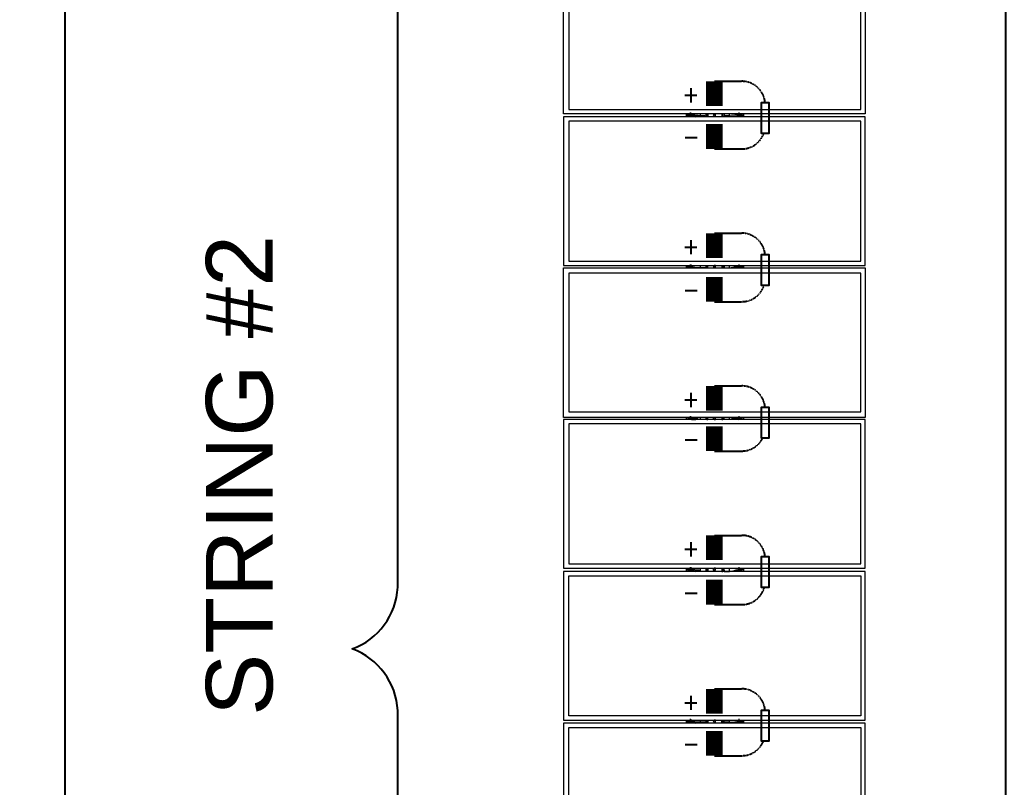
# Model space of a CAD drawing. Header units: feet. Extents: x -13743 to 68376, y -48 to 67763.
# Drawn here: x 2264.6 to 2560.8, y 64469.4 to 64699.9 of the extents above; entities that cross this region are included whole.
import ezdxf
from ezdxf.lldxf.tags import DXFTag

# ---------------------------------------------------------------- set-up
doc = ezdxf.new("R2010")
doc.units = ezdxf.units.FT
doc.header["$MEASUREMENT"] = 0
doc.linetypes.add('HIDDEN', pattern=[0.375, 0.25, -0.125])
for name, color, linetype in [('E-DC HARNESS-POS', 10, 'DC HARNESS CABLE'), ('E-HARN-COMP', 8, 'Continuous'), ('E-TRNK-CABL-NEG', 6, 'HIDDEN'), ('E-TRUNK-CABLE-POS', 6, 'HIDDEN'), ('G-ANNO-TEXT', 1, 'Continuous'), ('Polarity-Text', 7, 'Continuous')]:
    doc.layers.add(name, color=color, linetype=linetype)
doc.styles.add('NEI-A', font='arial.ttf')
doc.styles.get("Standard").update_dxf_attribs({"font": 'arial.ttf'})
tags = doc.linetypes.add('DC HARNESS CABLE', pattern='A,0.5,-0.2,["DH",Standard,S=0.1,R=0,X=-0.1,Y=-0.05],-0.2', length=0.9).pattern_tags.tags
tags[6] = DXFTag(74, 10)

# ---------------------------------------------------------------- blocks, each defined once
blk = doc.blocks.new('A$Cc93f9aa1')
at = {"lineweight": 5}
for points in [[(2.8982, 0.4666), (2.6682, 0.4666), (2.6682, 0), (2.8982, 0)], [(2.6749, 0.4583), (2.8915, 0.4583), (2.8915, 0.0067), (2.6749, 0.0067)], [(2.9032, 0), (3.1332, 0), (3.1332, 0.4666), (2.9032, 0.4666)], [(2.9099, 0.4583), (3.1265, 0.4583), (3.1265, 0.0067), (2.9099, 0.0067)], [(3.1382, 0), (3.3682, 0), (3.3682, 0.4666), (3.1382, 0.4666)], [(3.3615, 0.0067), (3.3615, 0.4583), (3.1449, 0.4583), (3.1449, 0.0067)], [(3.6032, 0.4666), (3.6032, 0), (3.3715, 0), (3.3715, 0.4666)], [(3.5949, 0.4583), (3.3799, 0.4583), (3.3799, 0.0067), (3.5949, 0.0067)], [(3.8365, 0.4666), (3.6065, 0.4666), (3.6065, 0), (3.8365, 0)], [(3.8298, 0.0067), (3.8298, 0.4583), (3.6132, 0.4583), (3.6132, 0.0067)], [(4.0732, 0), (3.8415, 0), (3.8415, 0.4666), (4.0732, 0.4666)], [(4.0648, 0.0067), (4.0648, 0.4583), (3.8482, 0.4583), (3.8482, 0.0067)], [(3.3699, 0.275), (3.3699, 0.2733)], [(2.9015, 0.235), (2.8999, 0.2333), (2.8999, 0.2317), (2.9032, 0.2317), (2.9032, 0.2333), (2.9015, 0.2333)], [(3.1365, 0.235), (3.1349, 0.235), (3.1349, 0.2317), (3.1382, 0.2317), (3.1382, 0.2333), (3.1365, 0.2333)], [(3.3715, 0.235), (3.3699, 0.235), (3.3699, 0.2333), (3.3682, 0.2333), (3.3682, 0.2317), (3.3699, 0.2317), (3.3715, 0.2317), (3.3715, 0.2333)], [(3.6049, 0.235), (3.6049, 0.2333), (3.6032, 0.2333), (3.6032, 0.2317), (3.6049, 0.2317), (3.6065, 0.2317), (3.6065, 0.2333)], [(3.8398, 0.235), (3.8382, 0.2333), (3.8382, 0.2317), (3.8415, 0.2317), (3.8415, 0.2333), (3.8398, 0.2333)]]:
    blk.add_lwpolyline(points, close=True, dxfattribs=at)
for points in [[(2.9032, 0.2767), (2.8982, 0.2767)], [(2.8999, 0.2683), (2.8999, 0.27), (2.8999, 0.2733), (2.9015, 0.2733), (2.9015, 0.275), (2.9032, 0.275)], [(2.9015, 0.27), (2.9015, 0.2733), (2.9015, 0.275)], [(3.1382, 0.2767), (3.1332, 0.2767)], [(3.1382, 0.275), (3.1365, 0.275), (3.1365, 0.2733), (3.1349, 0.2733), (3.1349, 0.27), (3.1332, 0.2683)], [(3.1365, 0.27), (3.1365, 0.2733), (3.1365, 0.275)], [(3.3715, 0.2767), (3.3682, 0.2767)], [(3.6065, 0.2767), (3.6032, 0.2767)], [(3.6049, 0.27), (3.6049, 0.2733), (3.6049, 0.275), (3.6049, 0.2733), (3.6049, 0.2717), (3.6032, 0.2717), (3.6032, 0.2683)], [(3.8415, 0.2767), (3.8365, 0.2767)], [(3.8415, 0.275), (3.8398, 0.275), (3.8398, 0.2733), (3.8382, 0.2733), (3.8382, 0.27), (3.8382, 0.2683)], [(3.8398, 0.27), (3.8398, 0.2733), (3.8398, 0.275)], [(2.8982, 0.255), (2.8999, 0.255), (2.8999, 0.2633), (2.9015, 0.2733)], [(3.1349, 0.255), (3.1332, 0.255), (3.1349, 0.2567), (3.1349, 0.2633), (3.1365, 0.2733)], [(3.3699, 0.255), (3.3682, 0.255), (3.3682, 0.2567), (3.3699, 0.2633), (3.3699, 0.2733), (3.3699, 0.27), (3.3682, 0.2683)], [(3.3715, 0.27), (3.3715, 0.2733)], [(3.6049, 0.255), (3.6032, 0.255), (3.6032, 0.2633), (3.6049, 0.2733)], [(3.8365, 0.255), (3.8382, 0.255), (3.8382, 0.2633), (3.8398, 0.2733)], [(2.8982, 0.2467), (2.8999, 0.2467), (2.8999, 0.255)], [(2.9032, 0.245), (2.8999, 0.245), (2.8982, 0.245)], [(2.9032, 0.2467), (2.8999, 0.2467)], [(2.8999, 0.2433), (2.8999, 0.245)], [(3.1349, 0.2467), (3.1332, 0.2467), (3.1332, 0.255)], [(3.1382, 0.2467), (3.1332, 0.2467)], [(3.1382, 0.245), (3.1332, 0.245), (3.1349, 0.245)], [(3.1382, 0.2433), (3.1349, 0.2433), (3.1332, 0.2433), (3.1332, 0.245)], [(3.3699, 0.2467), (3.3682, 0.2467), (3.3682, 0.255)], [(3.3715, 0.2467), (3.3682, 0.2467)], [(3.3715, 0.245), (3.3682, 0.245), (3.3699, 0.245)], [(3.3682, 0.245), (3.3682, 0.2433), (3.3715, 0.2433)], [(3.6049, 0.2467), (3.6032, 0.2467), (3.6032, 0.255)], [(3.6065, 0.2467), (3.6032, 0.2467)], [(3.6065, 0.245), (3.6032, 0.245), (3.6049, 0.245)], [(3.6032, 0.245), (3.6032, 0.2433), (3.6065, 0.2433)], [(3.8398, 0.2467), (3.8382, 0.2467), (3.8365, 0.2467), (3.8382, 0.2483), (3.8382, 0.255)], [(3.8415, 0.2467), (3.8365, 0.2467)], [(3.8415, 0.245), (3.8382, 0.245), (3.8365, 0.245)], [(3.8382, 0.2433), (3.8382, 0.245)], [(2.9032, 0.2433), (2.8999, 0.2433), (2.8982, 0.2433)], [(3.8415, 0.2433), (3.8382, 0.2433), (3.8365, 0.2433)], [(2.9032, 0.2217), (2.8982, 0.2217)], [(2.8982, 0.22), (2.8999, 0.22), (2.9032, 0.22)], [(2.8999, 0.21), (2.8999, 0.2183), (2.8982, 0.2183)], [(2.8999, 0.22), (2.8999, 0.2217), (2.9015, 0.2217)], [(2.8999, 0.2183), (2.9032, 0.2183)], [(3.1382, 0.2217), (3.1349, 0.2217), (3.1332, 0.2217), (3.1332, 0.22)], [(3.1382, 0.22), (3.1332, 0.22), (3.1349, 0.22)], [(3.1349, 0.2183), (3.1332, 0.2183), (3.1332, 0.21), (3.1349, 0.2), (3.1349, 0.1933), (3.1365, 0.1917), (3.1382, 0.1917)], [(3.1332, 0.2183), (3.1382, 0.2183)], [(3.3715, 0.2217), (3.3682, 0.2217), (3.3682, 0.22)], [(3.3715, 0.22), (3.3682, 0.22), (3.3699, 0.22)], [(3.3699, 0.1917), (3.3699, 0.2), (3.3682, 0.21), (3.3682, 0.2183), (3.3699, 0.2183)], [(3.3682, 0.2183), (3.3715, 0.2183)], [(3.6065, 0.2217), (3.6032, 0.2217), (3.6032, 0.22), (3.6065, 0.22)], [(3.6049, 0.2183), (3.6032, 0.2183), (3.6032, 0.21), (3.6049, 0.2), (3.6049, 0.1917), (3.6065, 0.1917)], [(3.6032, 0.2183), (3.6065, 0.2183)], [(3.8415, 0.2217), (3.8382, 0.2217), (3.8365, 0.2217)], [(3.8365, 0.22), (3.8382, 0.22), (3.8415, 0.22)], [(3.8382, 0.21), (3.8382, 0.2167), (3.8365, 0.2183), (3.8382, 0.2183), (3.8365, 0.2183)], [(3.8382, 0.22), (3.8382, 0.2217)], [(3.8415, 0.2183), (3.8382, 0.2183)], [(2.8982, 0.21), (2.8999, 0.21), (2.8999, 0.2), (2.9015, 0.1933), (2.9015, 0.1917), (2.9032, 0.1917)], [(3.8365, 0.21), (3.8382, 0.21), (3.8382, 0.2), (3.8398, 0.1933), (3.8398, 0.1917), (3.8415, 0.1917)], [(2.9032, 0.1883), (2.8982, 0.1883)], [(2.8999, 0.1967), (2.8999, 0.195), (2.8999, 0.1917), (2.9015, 0.1917), (2.9015, 0.19), (2.9032, 0.19)], [(2.9015, 0.195), (2.9015, 0.1917), (2.9015, 0.19)], [(3.1332, 0.1967), (3.1349, 0.195), (3.1349, 0.1917), (3.1365, 0.1917), (3.1365, 0.19), (3.1365, 0.1917), (3.1365, 0.195)], [(3.1382, 0.1883), (3.1332, 0.1883)], [(3.3682, 0.1967), (3.3699, 0.195), (3.3699, 0.19), (3.3699, 0.1917), (3.3715, 0.1917), (3.3715, 0.195)], [(3.3715, 0.1883), (3.3682, 0.1883)], [(3.3699, 0.19), (3.3715, 0.19)], [(3.6032, 0.1967), (3.6032, 0.1933), (3.6049, 0.1933), (3.6049, 0.19), (3.6049, 0.1917), (3.6049, 0.195)], [(3.6065, 0.1883), (3.6032, 0.1883)], [(3.6049, 0.19), (3.6065, 0.19)], [(3.8415, 0.1883), (3.8365, 0.1883)], [(3.8382, 0.1967), (3.8382, 0.195), (3.8382, 0.1917), (3.8398, 0.1917), (3.8398, 0.19), (3.8415, 0.19)], [(3.8398, 0.195), (3.8398, 0.1917), (3.8398, 0.19)]]:
    blk.add_lwpolyline(points, dxfattribs=at)
at = {"color": 8, "lineweight": 5, "true_color": 0x808080}
for points in [[(2.9032, 0.2767), (2.8982, 0.2767)], [(2.8982, 0.2733), (2.8999, 0.2733), (2.8999, 0.275), (2.9015, 0.275)], [(3.1382, 0.2767), (3.1332, 0.2767)], [(3.1332, 0.2733), (3.1349, 0.2733), (3.1349, 0.275), (3.1365, 0.275)], [(3.3715, 0.2767), (3.3682, 0.2767)], [(3.3682, 0.2733), (3.3699, 0.275)], [(3.6065, 0.2767), (3.6032, 0.2767)], [(3.6032, 0.2733), (3.6032, 0.275), (3.6049, 0.275)], [(3.8415, 0.2767), (3.8365, 0.2767)], [(3.8365, 0.2733), (3.8382, 0.2733), (3.8382, 0.275), (3.8398, 0.275)], [(2.8982, 0.27), (2.8999, 0.27), (2.8999, 0.2683), (2.8982, 0.2617)], [(2.8982, 0.2683), (2.8999, 0.2683), (2.8999, 0.2667), (2.8982, 0.2667)], [(2.9015, 0.2733), (2.9015, 0.2733)], [(2.9015, 0.2733), (2.9032, 0.2583)], [(2.9032, 0.2717), (2.9032, 0.2717)], [(2.9032, 0.2683), (2.9032, 0.27), (2.9049, 0.27)], [(3.1332, 0.27), (3.1349, 0.27), (3.1349, 0.2683), (3.1332, 0.2617)], [(3.1332, 0.2667), (3.1332, 0.2683), (3.1349, 0.2683)], [(3.1365, 0.2733), (3.1365, 0.2733)], [(3.1365, 0.2733), (3.1382, 0.2583)], [(3.1382, 0.2683), (3.1382, 0.27)], [(3.3682, 0.27), (3.3699, 0.27), (3.3682, 0.2683), (3.3682, 0.2617)], [(3.3682, 0.2667), (3.3682, 0.2683), (3.3699, 0.2683)], [(3.3699, 0.2733), (3.3715, 0.2583)], [(3.3715, 0.2733), (3.3715, 0.2733)], [(3.3715, 0.2683), (3.3715, 0.27)], [(3.6032, 0.2617), (3.6032, 0.27), (3.6049, 0.27)], [(3.6032, 0.2667), (3.6032, 0.2683), (3.6049, 0.2683)], [(3.6049, 0.2733), (3.6049, 0.2733)], [(3.6049, 0.2733), (3.6065, 0.2583)], [(3.6065, 0.2683), (3.6065, 0.27)], [(3.8365, 0.27), (3.8382, 0.27), (3.8382, 0.2683), (3.8365, 0.2617)], [(3.8365, 0.2667), (3.8382, 0.2667), (3.8382, 0.2683), (3.8365, 0.2683)], [(3.8398, 0.2733), (3.8398, 0.2733)], [(3.8398, 0.2733), (3.8415, 0.2583)], [(3.8415, 0.2683), (3.8415, 0.27)], [(2.9032, 0.255), (2.8999, 0.255)], [(3.1382, 0.255), (3.1332, 0.255)], [(3.3715, 0.255), (3.3682, 0.255)], [(3.6065, 0.255), (3.6032, 0.255)], [(3.8415, 0.255), (3.8382, 0.255)], [(2.8982, 0.195), (2.8999, 0.195), (2.8999, 0.1967), (2.8982, 0.2033)], [(2.8999, 0.21), (2.9032, 0.21)], [(2.9032, 0.2067), (2.9015, 0.1917)], [(3.1332, 0.21), (3.1382, 0.21)], [(3.1332, 0.195), (3.1349, 0.195), (3.1349, 0.1967), (3.1332, 0.2033)], [(3.1382, 0.2067), (3.1365, 0.1917)], [(3.3682, 0.21), (3.3715, 0.21)], [(3.3682, 0.195), (3.3699, 0.195), (3.3682, 0.1967), (3.3682, 0.2033)], [(3.3715, 0.2067), (3.3699, 0.1917)], [(3.6032, 0.21), (3.6065, 0.21)], [(3.6032, 0.2033), (3.6032, 0.195), (3.6049, 0.195)], [(3.6065, 0.2067), (3.6049, 0.1917)], [(3.8365, 0.195), (3.8382, 0.195), (3.8382, 0.1967), (3.8365, 0.2033)], [(3.8382, 0.21), (3.8415, 0.21)], [(3.8415, 0.2067), (3.8398, 0.1917)], [(2.8982, 0.1967), (2.8999, 0.1967), (2.8999, 0.1983), (2.8982, 0.1983)], [(2.9015, 0.19), (2.8999, 0.19), (2.8999, 0.1917), (2.8982, 0.1917)], [(2.9032, 0.1883), (2.8982, 0.1883)], [(2.9015, 0.195), (2.9015, 0.195)], [(2.9015, 0.1917), (2.9015, 0.1917)], [(2.9032, 0.1967), (2.9032, 0.195), (2.9049, 0.195)], [(3.1349, 0.1967), (3.1332, 0.1967), (3.1332, 0.1983)], [(3.1365, 0.19), (3.1349, 0.19), (3.1349, 0.1917), (3.1332, 0.1917)], [(3.1382, 0.1883), (3.1332, 0.1883)], [(3.1365, 0.1917), (3.1365, 0.1917)], [(3.1382, 0.1967), (3.1382, 0.195), (3.1399, 0.195)], [(3.3682, 0.1967), (3.3682, 0.1983)], [(3.3699, 0.19), (3.3699, 0.1917), (3.3682, 0.1917)], [(3.3715, 0.1883), (3.3682, 0.1883)], [(3.3715, 0.1967), (3.3715, 0.195), (3.3732, 0.195)], [(3.3715, 0.1917), (3.3715, 0.1917)], [(3.6032, 0.1967), (3.6032, 0.1983)], [(3.6049, 0.19), (3.6032, 0.19), (3.6032, 0.1917)], [(3.6065, 0.1883), (3.6032, 0.1883)], [(3.6049, 0.1917), (3.6049, 0.1917)], [(3.6065, 0.1967), (3.6065, 0.195), (3.6082, 0.195)], [(3.8365, 0.1967), (3.8382, 0.1967), (3.8382, 0.1983), (3.8365, 0.1983)], [(3.8398, 0.19), (3.8382, 0.19), (3.8382, 0.1917), (3.8365, 0.1917)], [(3.8415, 0.1883), (3.8365, 0.1883)], [(3.8398, 0.1917), (3.8398, 0.1917)], [(3.8415, 0.1967), (3.8415, 0.195), (3.8432, 0.195)]]:
    blk.add_lwpolyline(points, dxfattribs=at)
for points in [[(3.1399, 0.27), (3.1382, 0.27)], [(3.3732, 0.27), (3.3715, 0.27)], [(3.6082, 0.27), (3.6065, 0.27)], [(3.8432, 0.27), (3.8415, 0.27)]]:
    blk.add_lwpolyline(points, close=True, dxfattribs=at)

msp = doc.modelspace()

# ---------------------------------------------------------------- linework, layer by layer
at = {"layer": 'E-DC HARNESS-POS', "ltscale": 0.5}
msp.add_lwpolyline([(2560.84, 63943.16), (2560.49, 65810.43)], dxfattribs=at)
at = {"layer": 'E-HARN-COMP', "const_width": 5}
for points in [[(2473.2, 64673.97), (2473.2, 64681.42)], [(2473.2, 64661.11), (2473.2, 64668.56)], [(2473.2, 64628.35), (2473.2, 64635.81)], [(2473.2, 64615.24), (2473.2, 64622.69)], [(2473.2, 64582.48), (2473.2, 64589.94)], [(2473.2, 64570.39), (2473.2, 64577.84)], [(2473.2, 64537.63), (2473.2, 64545.08)], [(2473.2, 64524.28), (2473.2, 64531.74)], [(2473.2, 64491.53), (2473.2, 64498.98)], [(2473.2, 64478.91), (2473.2, 64486.36)]]:
    msp.add_lwpolyline(points, dxfattribs=at)
at = {"layer": 'E-HARN-COMP'}
for points in [[(2489.61, 64670.39), (2489.61, 64674.95), (2487.28, 64674.95), (2487.28, 64670.39)], [(2487.28, 64670.39), (2487.28, 64665.82), (2489.61, 64665.82), (2489.61, 64670.39)], [(2489.61, 64624.77), (2489.61, 64629.33), (2487.28, 64629.33), (2487.28, 64624.77)], [(2487.28, 64624.77), (2487.28, 64620.2), (2489.61, 64620.2), (2489.61, 64624.77)], [(2489.61, 64578.9), (2489.61, 64583.46), (2487.28, 64583.46), (2487.28, 64578.9)], [(2487.28, 64578.9), (2487.28, 64574.34), (2489.61, 64574.34), (2489.61, 64578.9)], [(2489.61, 64534.05), (2489.61, 64538.61), (2487.28, 64538.61), (2487.28, 64534.05)], [(2487.28, 64534.05), (2487.28, 64529.48), (2489.61, 64529.48), (2489.61, 64534.05)], [(2489.61, 64487.94), (2489.61, 64492.51), (2487.28, 64492.51), (2487.28, 64487.94)], [(2487.28, 64487.94), (2487.28, 64483.38), (2489.61, 64483.38), (2489.61, 64487.94)]]:
    msp.add_lwpolyline(points, dxfattribs=at)
at = {"layer": 'E-TRNK-CABL-NEG', "ltscale": 0.1}
for points in [[(2473.2, 64661.11), (2481.44, 64661.11, 0.319123), (2488.07, 64665.82, 0.319123)], [(2473.2, 64615.24), (2481.44, 64615.24, 0.329497), (2488.15, 64620.2, 0.329497)], [(2473.2, 64570.39), (2481.44, 64570.39, 0.286977), (2487.75, 64574.34, 0.286977)], [(2473.2, 64524.28), (2481.44, 64524.28, 0.338726), (2488.22, 64529.47, 0.338726)], [(2473.2, 64478.91), (2481.44, 64478.91, 0.30904), (2487.98, 64483.38, 0.30904)]]:
    msp.add_lwpolyline(points, format="xyb", dxfattribs=at)
at = {"layer": 'E-TRUNK-CABLE-POS', "ltscale": 0.1}
for points in [[(2473.2, 64681.42), (2481.44, 64681.42, -0.391396), (2488.44, 64674.95, -0.391396)], [(2473.2, 64635.81), (2481.44, 64635.81, -0.391396), (2488.44, 64629.33, -0.391396)], [(2473.2, 64589.94), (2481.44, 64589.94, -0.391396), (2488.44, 64583.46, -0.391396)], [(2473.2, 64545.08), (2481.44, 64545.08, -0.391396), (2488.44, 64538.61, -0.391396)], [(2473.2, 64498.98), (2481.44, 64498.98, -0.391396), (2488.44, 64492.51, -0.391396)]]:
    msp.add_lwpolyline(points, format="xyb", dxfattribs=at)
at = {"layer": 'G-ANNO-TEXT', "flags": 128}
for points in [[(2291.93, 63926.68, -0.346723), (2278.28, 63956.73), (2278.28, 65203.97, 0.298343), (2264.64, 65222.47, 0.298343), (2278.28, 65240.98), (2278.28, 66483.25, -0.429188), (2291.93, 66500.69)], [(2391.79, 63923.32, -0.35318), (2378.15, 63947.5), (2378.15, 64492.46, 0.298343), (2364.5, 64510.97, 0.298343), (2378.15, 64529.48), (2378.15, 65161.21, -0.298343), (2391.79, 65179.71)]]:
    msp.add_lwpolyline(points, format="xyb", dxfattribs=at)
at = {"layer": 'Polarity-Text'}
for p, q in [((2464.35, 64677.23), (2467.97, 64677.23)), ((2466.16, 64679.37), (2466.16, 64675.09)), ((2464.42, 64664.51), (2468.04, 64664.51)), ((2466.16, 64633.75), (2466.16, 64629.47)), ((2464.35, 64631.61), (2467.97, 64631.61)), ((2464.42, 64618.64), (2468.04, 64618.64)), ((2464.35, 64585.74), (2467.97, 64585.74)), ((2466.16, 64587.88), (2466.16, 64583.61)), ((2464.42, 64573.78), (2468.04, 64573.78)), ((2464.35, 64540.89), (2467.97, 64540.89)), ((2466.16, 64543.03), (2466.16, 64538.75)), ((2464.42, 64527.68), (2468.04, 64527.68)), ((2466.16, 64496.93), (2466.16, 64492.65)), ((2464.35, 64494.79), (2467.97, 64494.79)), ((2464.42, 64482.31), (2468.04, 64482.31))]:
    msp.add_line(p, q, dxfattribs=at)

# ---------------------------------------------------------------- block references
at = {"xscale": 194.04614304, "yscale": 194.04614304, "zscale": 194.04614304, "rotation": 90.00000000000001}
msp.add_blockref('A$Cc93f9aa1', (2518.46, 63926.26), dxfattribs=at)

# ---------------------------------------------------------------- texts
at = {"layer": 'G-ANNO-TEXT', "insert": (2320.54, 64635.25), "char_height": 20, "width": 143.1195, "attachment_point": 3, "rotation": 90, "style": 'NEI-A', "bg_fill": 3, "box_fill_scale": 1.5, "bg_fill_color": 256, "bg_fill_transparency": 0}
msp.add_mtext('STRING #2', dxfattribs=at)

doc.saveas('drawing.dxf')
